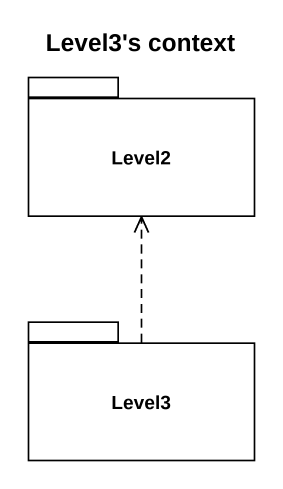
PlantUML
@startuml
title Level3's context
package Level2 {
}
package Level3 {
}
Level3 .up.> Level2
@enduml
